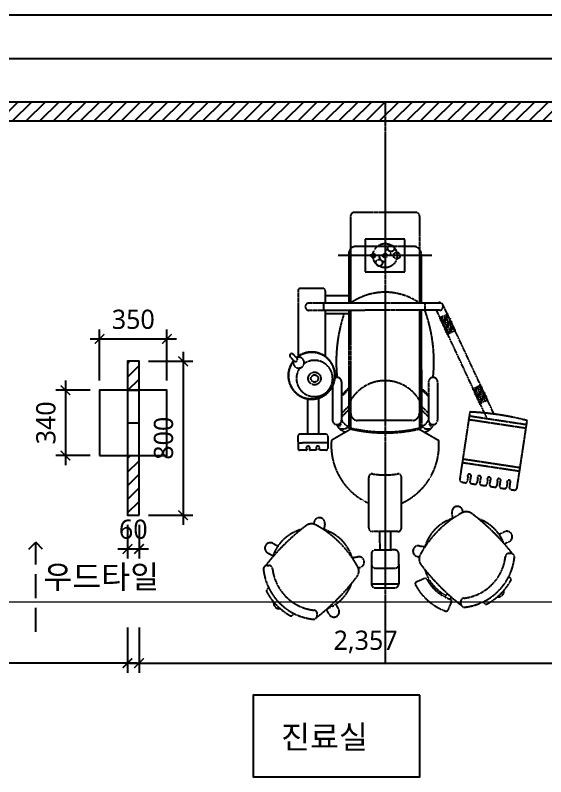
# Model space of a CAD drawing. Header units: metres. Extents: x 11578468 to 47831421, y -58341524 to -14256839.
# Drawn here: x 23881204 to 23883963, y -29056093 to -29052132 of the extents above; entities that cross this region are included whole.
import ezdxf

# ---------------------------------------------------------------- set-up
doc = ezdxf.new("R2010")
doc.units = ezdxf.units.M
doc.header["$LTSCALE"] = 50
doc.header["$MEASUREMENT"] = 0
doc.linetypes.add('CENTERX2', pattern=[4, 2.5, -0.5, 0.5, -0.5])
doc.linetypes.add('DASH', pattern=[0.35, 0.25, -0.1])
doc.layers.get('0').update_dxf_attribs({"linetype": 'CONTINUOUS'})
doc.layers.get('DEFPOINTS').update_dxf_attribs({"linetype": 'CONTINUOUS'})
for name, color, linetype in [('3.기호.계단선', 30, 'CONTINUOUS'), ('CURTWALL', 4, 'CONTINUOUS'), ('TEX', 7, 'CONTINUOUS'), ('wall', 3, 'CONTINUOUS'), ('WIN', 4, 'CONTINUOUS'), ('家具', 251, 'CONTINUOUS'), ('가구', 6, 'CONTINUOUS'), ('에어컨', 30, 'DASH')]:
    doc.layers.add(name, color=color, linetype=linetype)
doc.layers.add('ha', color=8, linetype='CONTINUOUS', lineweight=5)
doc.styles.add('HY 울릉도 L', font='malgun.ttf')
doc.styles.add('JT1', font='malgun.ttf')
doc.dimstyles.new('사본 50', dxfattribs={"dimscale": 50, "dimtxt": 2, "dimasz": 1, "dimexe": 1, "dimexo": 1, "dimgap": 1, "dimtad": 1, "dimdec": 0, "dimrnd": 0.05, "dimdsep": 46, "dimlunit": 6, "dimtxsty": 'HY 울릉도 L', "dimblk": 'ARCHTICK', "dimcen": 2.5, "dimdle": 1, "dimclrd": 133, "dimclre": 133, "dimclrt": 30, "dimadec": 0, "dimazin": 0, "dimtfac": 1, "dimtdec": 0, "dimtix": 1, "dimtmove": 2, "dimatfit": 3, "dimldrblk": 'ARCHTICK', "dimfxl": 1, "dimlwd": -1, "dimlwe": -1, "dimarcsym": 0})

# ---------------------------------------------------------------- blocks, each defined once
blk = doc.blocks.new('*U358')
at = {"layer": 'WIN', "linetype": 'Continuous'}
blk.add_line((60, -25), (7040, -25), dxfattribs=at)
blk.add_lwpolyline([(0, -250), (7100, -250), (7100, 200), (0, 200)], close=True, dxfattribs=at)
blk = doc.blocks.new('sdagdgds')
at = {"layer": 'WIN', "linetype": 'Continuous'}
blk.add_blockref('*U358', (23736702, -29128457), dxfattribs=at)
blk = doc.blocks.new('rtyutut')
at = {"layer": '家具', "linetype": 'CENTERX2', "ltscale": 0.01}
for p, q in [((425185.6, -946947.7), (425230.6, -946649.4)), ((425204.2, -946950.5), (425249.2, -946652.2)), ((425560, -946699), (425210.5, -946646.3)), ((425409.3, -946981.4), (425454.3, -946683.1)), ((425428, -946984.2), (425472.9, -946685.9)), ((425569.1, -946731.4), (425571.6, -946714.4)), ((425534.4, -946750), (425556.2, -946753.3)), ((425534.4, -946750), (425538, -946750.5)), ((425536.5, -946736), (425558.3, -946739.3)), ((425536.5, -946736), (425540.2, -946736.5)), ((425839.5, -946739.3), (425851.3, -946762.1)), ((425901.3, -946730.7), (425900.9, -946740.2)), ((426021.3, -946742.2), (426030.4, -946733.1)), ((425528.8, -946787.3), (425532.4, -946787.8)), ((425528.8, -946787.3), (425550.6, -946790.6)), ((425561.3, -946782.7), (425564.2, -946764)), ((425789.2, -946765.2), (425803, -946792)), ((425177.3, -946818.5), (424609, -947083.5)), ((425526.7, -946801.3), (425530.3, -946801.8)), ((425526.7, -946801.3), (425548.5, -946804.6)), ((425553.6, -946833.9), (425556.4, -946815.3)), ((425195.2, -946857), (424636.8, -947117.4)), ((425071.6, -946919.8), (425049.7, -946872.8)), ((425080.1, -946915.8), (425058.2, -946868.8)), ((425088.7, -946911.9), (425066.8, -946864.9)), ((425097.2, -946907.9), (425075.3, -946860.9)), ((425105.8, -946903.9), (425083.9, -946856.9)), ((425114.3, -946899.9), (425092.4, -946852.9)), ((425122.9, -946895.9), (425101, -946848.9)), ((425519, -946852.5), (425522.6, -946853.1)), ((425519, -946852.5), (425540.8, -946855.8)), ((425521.1, -946838.6), (425524.7, -946839.1)), ((425521.1, -946838.6), (425542.9, -946841.9)), ((425545.9, -946885.2), (425548.7, -946866.6)), ((426153.5, -946876.7), (426162.7, -946867.5)), ((425046, -946931.8), (425024, -946884.8)), ((425054.5, -946927.8), (425032.6, -946880.8)), ((425063.1, -946923.8), (425041.1, -946876.8)), ((425511.3, -946903.8), (425514.9, -946904.4)), ((425511.3, -946903.8), (425533, -946907.1)), ((425513.4, -946889.8), (425517, -946890.4)), ((425513.4, -946889.8), (425535.1, -946893.1)), ((425165.6, -946944.7), (425515, -946997.4)), ((425505.6, -946941.1), (425509.2, -946941.7)), ((425505.6, -946941.1), (425527.4, -946944.4)), ((425538.1, -946936.5), (425541, -946917.9)), ((425503.5, -946955.1), (425507.1, -946955.6)), ((425503.5, -946955.1), (425525.3, -946958.4)), ((425530.8, -946985.1), (425533.2, -946969.1)), ((425687.3, -946980.6), (425680.2, -946981.7)), ((426162.6, -946992.1), (426153.2, -946992.5)), ((424727.6, -947080.2), (424705.7, -947033.2)), ((424736.2, -947076.2), (424714.3, -947029.2)), ((424744.7, -947072.3), (424722.8, -947025.3)), ((424753.3, -947068.3), (424731.4, -947021.3)), ((424761.8, -947064.3), (424739.9, -947017.3)), ((425719, -947032.7), (425689.3, -947037.6)), ((424676.4, -947104.1), (424654.4, -947057.1)), ((424684.9, -947100.1), (424663, -947053.1)), ((424693.5, -947096.2), (424671.5, -947049.2)), ((424702, -947092.2), (424680.1, -947045.2)), ((424710.5, -947088.2), (424688.6, -947041.2)), ((424719.1, -947084.2), (424697.2, -947037.2)), ((426126.3, -947076.7), (426111.5, -947061.9)), ((426138.8, -947049.1), (426129.6, -947040)), ((426139.9, -947045.9), (426131.2, -947041.5)), ((426152.5, -947040.6), (426195.9, -947059.2)), ((424599.1, -947102.7), (424599.1, -947781.6)), ((424636.8, -947102.7), (424636.8, -947781.6)), ((425009.3, -947112.2), (425207.3, -947112.2)), ((425254.1, -947208.8), (425313.1, -947106.6)), ((426114.5, -947096.5), (426106, -947092.2)), ((424352.1, -947142), (424352.1, -947629.2)), ((424599.1, -947178.2), (424636.8, -947178.2)), ((425009.3, -947159.3), (425207.3, -947159.3)), ((425040.4, -947197), (425078.1, -947159.3)), ((425047.1, -947197), (425084.8, -947159.3)), ((425134.7, -947197), (425172.4, -947159.3)), ((425153.6, -947197), (425191.3, -947159.3)), ((425861.5, -947208.2), (425866, -947178.4)), ((426031.6, -947180.5), (426050.3, -947223.9)), ((424127.7, -947225.3), (424127.7, -947545.9)), ((424146.5, -947206.5), (424314.2, -947206.5)), ((424304.9, -947230.5), (424304.9, -947541)), ((424314.2, -947206.5), (424599.1, -947206.5)), ((424344.5, -947197), (424599.1, -947197)), ((424636.8, -947197), (425251.3, -947197)), ((424636.8, -947206.5), (425104.7, -947206.5)), ((425104.7, -947206.5), (425248.7, -947206.5)), ((425917.4, -947216.8), (425918.8, -947207.6)), ((425210.1, -947240.1), (425210.1, -947531.3)), ((424436.9, -947281.9), (424267.2, -947281.9)), ((424267.2, -947281.9), (424267.2, -947489.3)), ((424352.1, -947291.3), (424352.1, -947480)), ((424436.9, -947489.3), (424436.9, -947281.9)), ((425768.8, -947300.8), (425505.5, -947300.8)), ((425787.6, -947319.6), (425787.6, -947451.6)), ((425883.3, -947333.8), (425883.3, -947437.5)), ((425958.7, -947314.9), (425902.1, -947314.9)), ((425958.7, -947314.9), (426060.6, -947314.9)), ((425977.6, -947437.5), (425977.6, -947333.8)), ((426060.6, -947314.9), (426060.6, -947456.3)), ((426079.5, -947437.5), (426079.5, -947333.8)), ((423552.1, -947385.6), (426478.9, -947385.6)), ((424257.7, -947385.6), (424446.4, -947385.6)), ((425502.3, -947385.6), (426059.5, -947385.6)), ((425787.6, -947357.3), (425883.3, -947357.3)), ((425787.6, -947413.9), (425883.3, -947413.9)), ((425902.1, -947456.3), (425958.7, -947456.3)), ((425958.7, -947456.3), (426060.6, -947456.3)), ((424267.2, -947489.3), (424436.9, -947489.3)), ((425768.8, -947470.5), (425505.5, -947470.5)), ((425923.3, -947556.9), (425918.5, -947527.1)), ((425975.5, -947525.2), (425974.3, -947518)), ((424146.5, -947564.8), (424312, -947564.8)), ((424312, -947564.8), (424599.1, -947564.8)), ((424336.5, -947574.2), (424599.1, -947574.2)), ((424561.4, -947574.2), (424561.4, -947696.8)), ((424636.8, -947564.8), (425104.7, -947564.8)), ((424636.8, -947574.2), (425251.3, -947574.2)), ((424655.7, -947574.2), (424655.7, -947696.8)), ((425040.4, -947574.2), (425078.1, -947611.9)), ((425047.1, -947574.2), (425084.8, -947611.9)), ((425104.7, -947564.8), (425248.7, -947564.8)), ((425134.7, -947574.2), (425172.4, -947611.9)), ((425153.6, -947574.2), (425191.3, -947611.9)), ((425254.1, -947562.4), (425313.1, -947664.6)), ((425009.3, -947611.9), (425207.3, -947611.9)), ((426190.8, -947627.1), (426164, -947640.9)), ((425033.4, -947659.1), (425207.3, -947659.1)), ((424523.7, -947706.2), (424523.7, -947828.8)), ((424533.1, -947696.8), (424599.1, -947696.8)), ((424599.1, -947706.2), (424636.8, -947706.2)), ((424636.8, -947696.8), (424876.2, -947696.8)), ((425281.3, -947692.9), (425281.3, -947829.3)), ((425290.7, -947683.4), (425354.6, -947683.2)), ((425326.3, -947683.3), (425326.8, -947838.6)), ((425364, -947692.6), (425364.1, -947726.5)), ((425747.9, -947699.3), (425777.6, -947703.9)), ((426216.7, -947677.4), (426191.5, -947690.4)), ((425093.8, -947732.8), (425281.3, -947732.8)), ((425358.6, -947728.5), (425362.3, -947728.4)), ((425358.7, -947742.6), (425362.3, -947742.6)), ((425364.2, -947744.5), (425364.3, -947777.1)), ((426225.3, -947739.1), (426215.9, -947738.8)), ((425358.8, -947779), (425362.4, -947779)), ((425739.3, -947755.3), (425748.4, -947756.7)), ((425096.9, -947789.4), (425281.3, -947789.4)), ((425358.8, -947793.1), (425362.5, -947793.1)), ((425364.4, -947795), (425364.5, -947828.9)), ((424533.1, -947838.2), (424876.2, -947838.2)), ((424885.1, -947844), (424865.1, -947864)), ((424899.8, -947858.7), (424879.7, -947878.7)), ((425290.8, -947838.8), (425355.1, -947838.4)), ((426213.9, -947859.2), (426222.9, -947868.2)), ((425848.4, -947969.5), (425862.2, -947942.7)), ((425898.7, -947995.4), (425912.5, -947968.6)), ((425964, -948000.5), (425963.6, -947991)), ((426079.4, -947991.4), (426088.5, -948000.6))]:
    blk.add_line(p, q, dxfattribs=at)
for centre, radius in [((424352.1, -947324.3), 17.2), ((424352.1, -947385.6), 62.9), ((424314.3, -947354.5), 17.2), ((424352.1, -947385.6), 10.8), ((424389.8, -947416.7), 17.2), ((424352.1, -947446.9), 10.8), ((424991.3, -947752.5), 33), ((424991.3, -947752.5), 18.9)]:
    blk.add_circle(centre, radius, dxfattribs=at)
for centre, radius, start, end in [((426584.6, -947006.1), 1420.4, 165.3279, 177.5221), ((425557.6, -946712.9), 14.1, 354.0775, 79.9893), ((425920.1, -946731.5), 18.9, 83.6877, 177.6423), ((425890.1, -947003.3), 292.3, 6.3123, 83.6877), ((425529.3, -946742.1), 9.43, 39.9828, 302.802), ((425554.8, -946762.6), 9.43, 351.425, 81.3846), ((425559.8, -946730), 9.43, 261.3846, 351.425), ((426595.6, -947616.8), 1130.8, 127.7445, 142.8941), ((425814.4, -946752.3), 28.3, 27.2615, 207.2615), ((425919.7, -946741), 18.9, 177.6423, 263.5463), ((426037, -946739.8), 9.43, 60.8473, 135), ((425890.1, -947003.3), 311.2, 28.1765, 60.8473), ((425521.6, -946793.3), 9.43, 39.9828, 302.802), ((425552, -946781.3), 9.43, 261.3846, 351.425), ((425926.7, -946970.2), 216.9, 112.5807, 160.9176), ((425890.1, -947003.3), 245.2, 6.4537, 83.5463), ((426099.2, -946796), 28.3, 348.6803, 100.7954), ((425513.9, -946844.6), 9.43, 39.9828, 302.802), ((425544.3, -946832.5), 9.43, 261.3846, 351.425), ((425547.1, -946813.9), 9.43, 351.425, 81.3846), ((425539.4, -946865.2), 9.43, 351.425, 81.3846), ((426156, -946860.8), 9.43, 315, 28.1765), ((425506.2, -946895.9), 9.43, 39.9828, 302.802), ((425531.6, -946916.4), 9.43, 351.425, 81.3846), ((425536.6, -946883.8), 9.43, 261.3846, 351.425), ((425498.4, -946947.2), 9.43, 39.9828, 302.802), ((425528.8, -946935.1), 9.43, 261.3846, 351.425), ((425731.4, -946963.1), 47.1, 142.8941, 208.7976), ((425516.8, -946983.3), 14.1, 262.8606, 352.8603), ((425523.9, -946967.7), 9.43, 351.425, 81.3846), ((425684.7, -947009.6), 28.3, 99.2615, 279.2615), ((426173, -946720.4), 551, 208.7976, 241.2024), ((425276.5, -946297.7), 1130.8, 307.1059, 322.2555), ((426152.4, -946973.6), 18.9, 186.4537, 272.3577), ((426161.8, -946973.2), 18.9, 272.3577, 6.3123), ((425926.7, -946970.2), 216.9, 196.7213, 254.0843), ((425926.7, -946970.2), 216.9, 285.5841, 332.6783), ((425926.7, -946970.2), 226.3, 298.812, 340.411), ((425926.7, -946970.2), 292.3, 297.8931, 339.79), ((426148.8, -947049.2), 9.43, 66.6889, 160.411), ((426192.1, -947067.9), 9.43, 339.79, 66.6889), ((424618, -947102.7), 21.2, 115, 207.266), ((424618, -947102.7), 18.9, 90, 180), ((424618, -947102.7), 18.9, 0, 90), ((425009.3, -947135.8), 23.6, 90, 270), ((425207.3, -947135.8), 23.6, 270, 90), ((425340, -947434), 328.4, 23.9286, 94.6915), ((424904.7, -947924.9), 793.3, 84.1361, 109.7326), ((425229.9, -947149.5), 6.22, 215.4276, 85.8716), ((425203.1, -947195.6), 68.4, 12.0689, 66.2015), ((425207, -947163.4), 46.8, 316.2164, 21.4281), ((425177.1, -947220.7), 68.4, 21.3635, 63.7664), ((426040.3, -947176.7), 9.43, 118.812, 203.3111), ((424146.5, -947225.3), 18.9, 90.001, 179.9974), ((424345.2, -947237.9), 40.9, 89.0396, 169.4832), ((424854.5, -947385.6), 311.9, 144.9489, 215.0511), ((425210.1, -947385.6), 207.4, 120.2726, 239.7274), ((425169.9, -947247.4), 40.9, 10.311, 90.9604), ((424487.5, -947385.6), 782, 346.751, 13.2389), ((424487.5, -947385.6), 786.7, 346.1256, 13.8644), ((425889.4, -947212.5), 28.3, 171.2615, 351.2615), ((425930.3, -947161.9), 47.1, 241.2024, 307.1059), ((426059, -947220.2), 9.43, 203.3111, 297.8931), ((425505.5, -947319.6), 18.9, 90, 180), ((425768.8, -947319.6), 18.9, 0, 90), ((425106.4, -947385.6), 386.6, 349.7784, 10.2216), ((425902.1, -947333.8), 18.9, 90, 180), ((425958.7, -947333.8), 18.9, 0, 90), ((426060.6, -947333.8), 18.9, 0, 90), ((424352.1, -947385.6), 31.5, 90, 180), ((424352.1, -947385.6), 31.5, 270, 0), ((425505.5, -947451.6), 18.9, 180, 270), ((425768.8, -947451.6), 18.9, 270, 0), ((425902.1, -947437.5), 18.9, 180, 270), ((425958.7, -947437.5), 18.9, 270, 0), ((426060.6, -947437.5), 18.9, 270, 0), ((425340, -947337.3), 328.4, 265.3085, 336.0714), ((425946.4, -947522.6), 28.3, 9.2615, 189.2615), ((424146.5, -947545.9), 18.9, 179.9974, 270.001), ((424340.9, -947538.4), 36.1, 184.1196, 262.9592), ((425169.9, -947523.9), 40.9, 269.0396, 349.5868), ((426235.7, -948010.9), 551, 118.7976, 151.2024), ((425993, -947569.3), 47.1, 52.8941, 118.7976), ((425339.2, -948433.5), 1130.8, 37.7445, 52.8941), ((425177.1, -947550.6), 68.4, 296.2336, 338.6365), ((425207, -947607.8), 46.8, 338.5719, 43.7836), ((425985.9, -947764.5), 216.9, 106.7213, 164.0843), ((425985.9, -947764.5), 216.9, 21.0279, 70.9176), ((424904.7, -946846.4), 793.3, 251.7081, 275.8639), ((425009.3, -947635.5), 23.6, 90, 205.0576), ((425207.3, -947635.5), 23.6, 270, 90), ((425229.9, -947621.8), 6.22, 274.1284, 144.5724), ((425203.1, -947575.6), 68.4, 293.7985, 347.929), ((426203.8, -947652.2), 28.3, 297.2615, 117.2615), ((424976.3, -947767.5), 122.6, 229.8581, 220.1503), ((424976.3, -947767.5), 120.7, 231.741, 218.2565), ((424991.3, -947752.5), 94.3, 234.5232, 215.4748), ((424533.1, -947706.2), 9.43, 90, 180), ((425290.7, -947692.9), 9.43, 90.2082, 180), ((425354.6, -947692.6), 9.43, 0.2051, 90.2051), ((425743.6, -947727.3), 28.3, 81.2615, 261.2615), ((425352.4, -947735.5), 9.43, 48.7954, 311.6147), ((425362.3, -947726.6), 1.89, 270.2051, 0.2051), ((425362.3, -947744.5), 1.89, 0.2051, 90.2051), ((425794.1, -947768.1), 47.1, 151.2024, 217.1059), ((426215.1, -947757.6), 18.9, 87.6423, 173.5463), ((426224.5, -947758), 18.9, 353.6877, 87.6423), ((424618, -947781.6), 18.9, 180, 270), ((424618, -947781.6), 18.9, 270, 0), ((425352.6, -947786.1), 9.43, 48.7954, 311.6147), ((425362.4, -947777.1), 1.89, 270.2051, 0.2051), ((425952.7, -947727.9), 245.2, 276.4537, 353.5463), ((425952.7, -947727.9), 292.3, 276.3123, 353.6877), ((424908.8, -947834.9), 28.3, 246.534, 203.5136), ((425362.5, -947795), 1.89, 0.2051, 90.2051), ((426658.3, -947114.4), 1130.8, 217.1059, 232.2555), ((425985.9, -947764.5), 216.9, 195.5841, 252.4806), ((424533.1, -947828.8), 9.43, 180, 270), ((424872.4, -947871.4), 10.4, 135, 315), ((424892.4, -947851.4), 10.4, 315, 135), ((425290.7, -947829.3), 9.43, 180, 270.3005), ((425355.1, -947829), 9.43, 270.3036, 0.3036), ((425952.7, -947727.9), 311.2, 298.1765, 330.8473), ((426216.2, -947874.9), 9.43, 330.8473, 45), ((426160, -947937.1), 28.3, 258.6803, 10.7954), ((425873.6, -947982.5), 28.3, 152.7385, 332.7385), ((425982.4, -947990.3), 18.9, 96.4537, 182.3577), ((425982.8, -947999.7), 18.9, 182.3577, 276.3123), ((426095.2, -947993.9), 9.43, 225, 298.1765)]:
    blk.add_arc(centre, radius, start, end, dxfattribs=at)
blk = doc.blocks.new('_ArchTick')
at = {"color": 0, "linetype": 'ByBlock', "const_width": 0.15}
blk.add_lwpolyline([(-0.5, -0.5), (0.5, 0.5)], dxfattribs=at)
blk = doc.blocks.new('*D2909')
at = {"layer": 'DEFPOINTS', "color": 0}
for p in [(23879430.7, -29055266.3), (23881787.7, -29055266.3), (23879430.7, -29055502)]:
    blk.add_point(p, dxfattribs=at)
at = {"layer": 'wall', "color": 133, "ltscale": 10}
for p, q in [((23879430.7, -29055316.3), (23879430.7, -29055552)), ((23881787.7, -29055316.3), (23881787.7, -29055552)), ((23881837.7, -29055502), (23879380.7, -29055502))]:
    blk.add_line(p, q, dxfattribs=at)
at = {"layer": 'wall', "color": 133, "xscale": 50, "yscale": 50, "zscale": 50, "rotation": 180}
blk.add_blockref('_ArchTick', (23879430.7, -29055502), dxfattribs=at)
at = {"layer": 'wall', "color": 133, "xscale": 50, "yscale": 50, "zscale": 50}
blk.add_blockref('_ArchTick', (23881787.7, -29055502), dxfattribs=at)
at = {"layer": 'wall', "color": 30, "ltscale": 10, "insert": (23880609.2, -29055391.9), "char_height": 100, "attachment_point": 5, "style": 'HY 울릉도 L'}
blk.add_mtext('2,357', dxfattribs=at)
blk = doc.blocks.new('*D2910')
at = {"layer": 'DEFPOINTS', "color": 0}
for p in [(23881847.7, -29055266.3), (23884204.7, -29055266.3), (23884204.7, -29055502)]:
    blk.add_point(p, dxfattribs=at)
at = {"layer": 'wall', "color": 133, "ltscale": 10}
for p, q in [((23881847.7, -29055316.3), (23881847.7, -29055552)), ((23884204.7, -29055316.3), (23884204.7, -29055552)), ((23881797.7, -29055502), (23884254.7, -29055502))]:
    blk.add_line(p, q, dxfattribs=at)
at = {"layer": 'wall', "color": 133, "xscale": 50, "yscale": 50, "zscale": 50, "rotation": 180}
blk.add_blockref('_ArchTick', (23881847.7, -29055502), dxfattribs=at)
at = {"layer": 'wall', "color": 133, "xscale": 50, "yscale": 50, "zscale": 50}
blk.add_blockref('_ArchTick', (23884204.7, -29055502), dxfattribs=at)
at = {"layer": 'wall', "color": 30, "ltscale": 10, "insert": (23883026.2, -29055391.9), "char_height": 100, "attachment_point": 5, "style": 'HY 울릉도 L'}
blk.add_mtext('2,357', dxfattribs=at)
blk = doc.blocks.new('hasdfaf')
at = {"layer": 'wall', "ltscale": 10}
h = blk.add_hatch(dxfattribs=at)
h.set_pattern_fill('_USER', color=256, scale=50, angle=45, pattern_type=0)
h.set_pattern_definition([(45, (2445, 50720), (-35.35533906, 35.35533906), [])])
h.paths.add_polyline_path([(23881822.7, -29054732.3), (23881822.7, -29054422.3), (23881762.7, -29054422.3), (23881762.7, -29054732.3)])
h.paths.add_polyline_path([(23881822.7, -29054082.3), (23881822.7, -29053932.3), (23881762.7, -29053932.3), (23881762.7, -29054082.3)])
at = {"layer": 'CURTWALL'}
blk.add_line((23881762.7, -29054252.3), (23881822.7, -29054252.3), dxfattribs=at)
blk.add_lwpolyline([(23881822.7, -29054082.3), (23881762.7, -29054082.3), (23881762.7, -29054422.3), (23881822.7, -29054422.3)], close=True, dxfattribs=at)
at = {"layer": 'wall', "ltscale": 10}
for p, q in [((23881762.7, -29054082.3), (23881822.7, -29054082.3)), ((23881762.7, -29054422.3), (23881822.7, -29054422.3))]:
    blk.add_line(p, q, dxfattribs=at)
blk.add_lwpolyline([(23881822.7, -29054732.3), (23881822.7, -29053932.3), (23881762.7, -29053932.3), (23881762.7, -29054732.3)], close=True, dxfattribs=at)
at = {"layer": '가구', "ltscale": 10}
blk.add_lwpolyline([(23881617.7, -29054422.3), (23881967.7, -29054422.3), (23881967.7, -29054082.3), (23881617.7, -29054082.3)], close=True, dxfattribs=at)
blk = doc.blocks.new('*D3199')
at = {"layer": 'DEFPOINTS', "color": 0}
for p in [(23881642.7, -29054082.3), (23881465, -29054422.3), (23881642.7, -29054422.3)]:
    blk.add_point(p, dxfattribs=at)
at = {"layer": 'wall', "color": 133, "ltscale": 10}
for p, q in [((23881465, -29054032.3), (23881465, -29054472.3)), ((23881592.7, -29054082.3), (23881415, -29054082.3)), ((23881592.7, -29054422.3), (23881415, -29054422.3))]:
    blk.add_line(p, q, dxfattribs=at)
at = {"layer": 'wall', "color": 133, "xscale": 50, "yscale": 50, "zscale": 50}
for p, rotation in [((23881465, -29054082.3), 90), ((23881465, -29054422.3), 270)]:
    blk.add_blockref('_ArchTick', p, dxfattribs=dict(at, rotation=rotation))
at = {"layer": 'wall', "color": 30, "ltscale": 10, "insert": (23881363.3, -29054252.3), "char_height": 100, "attachment_point": 5, "rotation": 90, "style": 'HY 울릉도 L'}
blk.add_mtext('340', dxfattribs=at)
blk = doc.blocks.new('*D3200')
at = {"layer": 'DEFPOINTS', "color": 0}
for p in [(23881992.7, -29053816), (23881642.7, -29054082.3), (23881992.7, -29054082.3)]:
    blk.add_point(p, dxfattribs=at)
at = {"layer": 'wall', "color": 133, "ltscale": 10}
for p, q in [((23881642.7, -29054032.3), (23881642.7, -29053766)), ((23881992.7, -29054032.3), (23881992.7, -29053766)), ((23881592.7, -29053816), (23882042.7, -29053816))]:
    blk.add_line(p, q, dxfattribs=at)
at = {"layer": 'wall', "color": 133, "xscale": 50, "yscale": 50, "zscale": 50, "rotation": 180}
blk.add_blockref('_ArchTick', (23881642.7, -29053816), dxfattribs=at)
at = {"layer": 'wall', "color": 133, "xscale": 50, "yscale": 50, "zscale": 50}
blk.add_blockref('_ArchTick', (23881992.7, -29053816), dxfattribs=at)
at = {"layer": 'wall', "color": 30, "ltscale": 10, "insert": (23881817.7, -29053714.3), "char_height": 100, "attachment_point": 5, "style": 'HY 울릉도 L'}
blk.add_mtext('350', dxfattribs=at)
blk = doc.blocks.new('*D3201')
at = {"layer": 'DEFPOINTS', "color": 0}
for p in [(23881847.7, -29053932.3), (23881847.7, -29054732.3), (23882077, -29054732.3)]:
    blk.add_point(p, dxfattribs=at)
at = {"layer": 'wall', "color": 133, "ltscale": 10}
for p, q in [((23882077, -29053882.3), (23882077, -29054782.3)), ((23881897.7, -29053932.3), (23882127, -29053932.3)), ((23881897.7, -29054732.3), (23882127, -29054732.3))]:
    blk.add_line(p, q, dxfattribs=at)
at = {"layer": 'wall', "color": 133, "xscale": 50, "yscale": 50, "zscale": 50}
for p, rotation in [((23882077, -29053932.3), 90), ((23882077, -29054732.3), 270)]:
    blk.add_blockref('_ArchTick', p, dxfattribs=dict(at, rotation=rotation))
at = {"layer": 'wall', "color": 30, "ltscale": 10, "insert": (23881975.3, -29054332.3), "char_height": 100, "attachment_point": 5, "rotation": 90, "style": 'HY 울릉도 L'}
blk.add_mtext('800', dxfattribs=at)
blk = doc.blocks.new('*D3202')
at = {"layer": 'DEFPOINTS', "color": 0}
for p in [(23881787.7, -29054732.3), (23881847.7, -29054732.3), (23881847.7, -29054908)]:
    blk.add_point(p, dxfattribs=at)
at = {"layer": 'wall', "color": 133, "ltscale": 10}
for p, q in [((23881787.7, -29054782.3), (23881787.7, -29054958)), ((23881847.7, -29054782.3), (23881847.7, -29054958)), ((23881737.7, -29054908), (23881897.7, -29054908))]:
    blk.add_line(p, q, dxfattribs=at)
at = {"layer": 'wall', "color": 133, "xscale": 50, "yscale": 50, "zscale": 50}
blk.add_blockref('_ArchTick', (23881787.7, -29054908), dxfattribs=at)
at = {"layer": 'wall', "color": 133, "xscale": 50, "yscale": 50, "zscale": 50, "rotation": 180}
blk.add_blockref('_ArchTick', (23881847.7, -29054908), dxfattribs=at)
at = {"layer": 'wall', "color": 30, "ltscale": 10, "insert": (23881817.7, -29054806.3), "char_height": 100, "attachment_point": 5, "style": 'HY 울릉도 L'}
blk.add_mtext('60', dxfattribs=at)

msp = doc.modelspace()

# ---------------------------------------------------------------- hatches: boundary and pattern name
at = {"layer": 'wall', "ltscale": 10}
h = msp.add_hatch(dxfattribs=at)
h.set_pattern_fill('_USER', color=256, scale=50, angle=45, pattern_type=0)
h.set_pattern_definition([(45, (-50, 50720), (-35.35533906, 35.35533906), [])])
h.paths.add_polyline_path([(23880397.5, -29052682.3), (23880397.5, -29052582.3), (23880397.5, -29052582.3), (23879430.7, -29052582.3), (23879430.7, -29052682.3)])
h.paths.add_polyline_path([(23883127.2, -29052682.3), (23883127.2, -29052582.3), (23883127.2, -29052582.3), (23880397.5, -29052582.3), (23880397.5, -29052582.3), (23880397.5, -29052682.3)])
h.paths.add_polyline_path([(23885427.2, -29052682.3), (23885427.2, -29052582.3), (23885427.2, -29052582.3), (23883127.2, -29052582.3), (23883127.2, -29052582.3), (23883127.2, -29052682.3)])

# ---------------------------------------------------------------- linework, layer by layer
at = {"layer": 'ha'}
msp.add_line((23879430.7, -29055182.3), (23886627.7, -29055182.3), dxfattribs=at)
at = {"layer": 'TEX'}
msp.add_lwpolyline([(23883309.1, -29055668.4), (23882442.1, -29055668.4), (23882442.1, -29056092.9), (23883309.1, -29056092.9)], close=True, dxfattribs=at)
at = {"layer": 'wall', "ltscale": 10}
for p, q in [((23879430.7, -29052582.3), (23886627.7, -29052582.3)), ((23879430.7, -29052682.3), (23886627.7, -29052682.3))]:
    msp.add_line(p, q, dxfattribs=at)
at = {"layer": '에어컨', "ltscale": 10}
for p in [(23881274.7, -29054908.8), (23881310.1, -29055339.4), (23881345.4, -29054908.8)]:
    msp.add_line(p, (23881310.1, -29054873.4), dxfattribs=at)

# ---------------------------------------------------------------- block references
at = {"layer": '3.기호.계단선'}
msp.add_blockref('sdagdgds', (142425.7, 76124.7), dxfattribs=at)
at = {"layer": 'wall', "ltscale": 10}
msp.add_blockref('hasdfaf', (25, 0), dxfattribs=at)
at = {"layer": '家具', "color": 251, "true_color": 0x636466, "rotation": 270.0103326021868}
msp.add_blockref('rtyutut', (24830436.4, -28628859.4), dxfattribs=at)

# ---------------------------------------------------------------- texts
at = {"layer": 'TEX', "style": 'JT1'}
for s, p in [('우드타일', (23881350, -29055113.3)), ('진료실', (23882586.4, -29055945.9))]:
    msp.add_text(s, height=120, dxfattribs=at).set_placement(p)

# ---------------------------------------------------------------- dimensions: what is measured, and where the dimension line sits
at = {"layer": 'wall', "ltscale": 10}
for base, p1, p2, picture, middle in [((23881992.7, -29053816), (23881642.7, -29054082.3), (23881992.7, -29054082.3), '*D3200', (23881817.7, -29053714.3)), ((23881847.7, -29054908), (23881787.7, -29054732.3), (23881847.7, -29054732.3), '*D3202', (23881817.7, -29054806.3)), ((23879430.7, -29055502), (23881787.7, -29055266.3), (23879430.7, -29055266.3), '*D2909', (23880609.2, -29055391.9)), ((23884204.7, -29055502), (23881847.7, -29055266.3), (23884204.7, -29055266.3), '*D2910', (23883026.2, -29055391.9))]:
    dim = msp.add_linear_dim(base=base, p1=p1, p2=p2, dimstyle='사본 50', dxfattribs=at)
    dim.commit()
    dim.dimension.update_dxf_attribs({"geometry": picture, "text_midpoint": middle})
for base, p1, p2, picture, middle in [((23882077, -29054732.3), (23881847.7, -29053932.3), (23881847.7, -29054732.3), '*D3201', (23881975.3, -29054332.3)), ((23881465, -29054422.3), (23881642.7, -29054082.3), (23881642.7, -29054422.3), '*D3199', (23881363.3, -29054252.3))]:
    dim = msp.add_linear_dim(base=base, p1=p1, p2=p2, angle=90, dimstyle='사본 50', dxfattribs=at)
    dim.commit()
    dim.dimension.update_dxf_attribs({"geometry": picture, "text_midpoint": middle})

doc.saveas('drawing.dxf')
